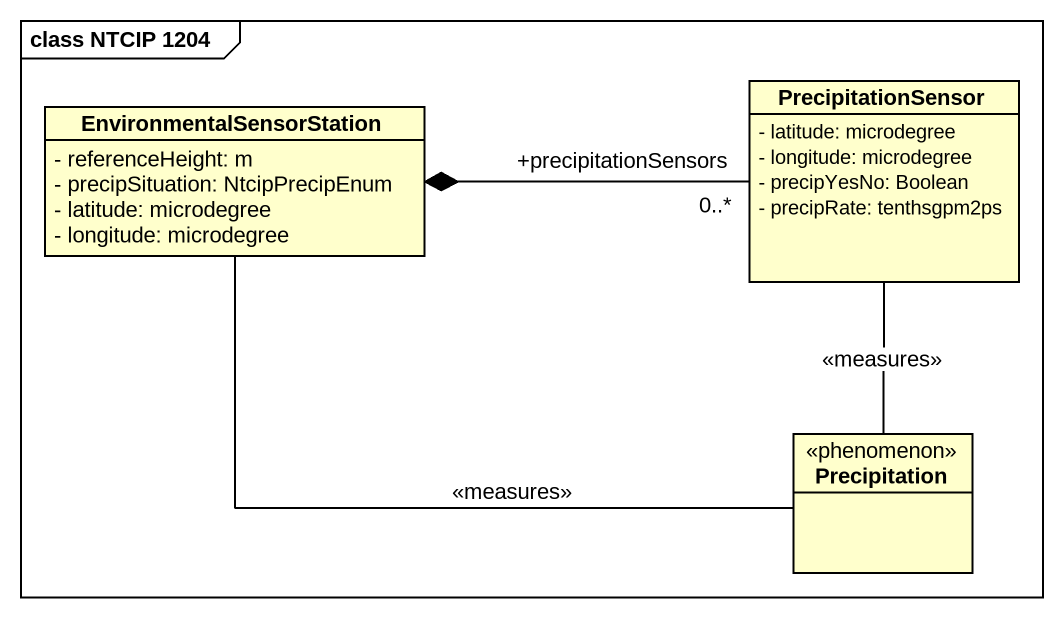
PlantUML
@startuml
mainframe class NTCIP 1204
hide circle
hide empty members
skinparam classAttributeIconSize 0
class EnvironmentalSensorStation {
  - referenceHeight: m
  - precipSituation: NtcipPrecipEnum
  - latitude: microdegree
  - longitude: microdegree
}
class PrecipitationSensor {
  - latitude: microdegree
  - longitude: microdegree
  - precipYesNo: Boolean
  - precipRate: tenthsgpm2ps
}
class Precipitation <<phenomenon>>
EnvironmentalSensorStation -right- Precipitation : <<measures>>
PrecipitationSensor "+precipitationSensors\n0..*" -left-* EnvironmentalSensorStation
PrecipitationSensor -- Precipitation : <<measures>>
@enduml
